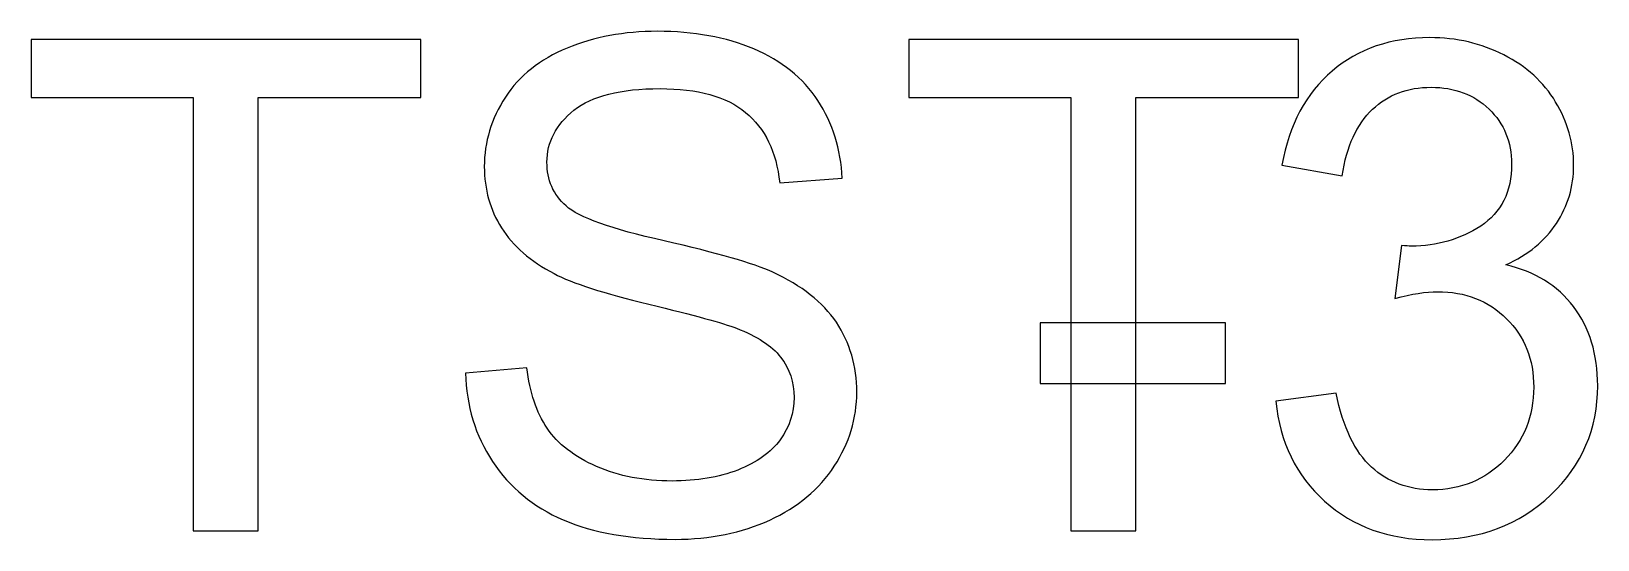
# Model space of a CAD drawing. Header units: centimetres. Extents: x -10.6 to 11.8, y -10.5 to 10.6.
# Drawn here: x -8.371 to -7.485, y 5.338 to 5.626 of the extents above; entities that cross this region are included whole.
import ezdxf

# ---------------------------------------------------------------- set-up
doc = ezdxf.new("R2010")
doc.units = ezdxf.units.CM
doc.header["$MEASUREMENT"] = 0
doc.layers.add('Livello 1', color=7, linetype='Continuous')

msp = doc.modelspace()

# ---------------------------------------------------------------- linework, layer by layer
at = {"layer": 'Livello 1', "color": 7}
for points, knots in [([(-8.27907, 5.343), (-8.27907, 5.343), (-8.27907, 5.588), (-8.27907, 5.588), (-8.27907, 5.588), (-8.27907, 5.588), (-8.37059, 5.588), (-8.37059, 5.588), (-8.37059, 5.588), (-8.37059, 5.588), (-8.37059, 5.62079), (-8.37059, 5.62079), (-8.37059, 5.62079), (-8.37059, 5.62079), (-8.15043, 5.62079), (-8.15043, 5.62079), (-8.15043, 5.62079), (-8.15043, 5.62079), (-8.15043, 5.588), (-8.15043, 5.588), (-8.15043, 5.588), (-8.15043, 5.588), (-8.24234, 5.588), (-8.24234, 5.588), (-8.24234, 5.588), (-8.24234, 5.588), (-8.24234, 5.343), (-8.24234, 5.343), (-8.24234, 5.343), (-8.24234, 5.343), (-8.27907, 5.343), (-8.27907, 5.343)], [0, 0, 0, 0, 0.125, 0.125, 0.125, 0.125, 0.25, 0.25, 0.25, 0.25, 0.375, 0.375, 0.375, 0.375, 0.5, 0.5, 0.5, 0.5, 0.625, 0.625, 0.625, 0.625, 0.75, 0.75, 0.75, 0.75, 0.875, 0.875, 0.875, 0.875, 1, 1, 1, 1]), ([(-8.12521, 5.43225), (-8.12521, 5.43225), (-8.09054, 5.43529), (-8.09054, 5.43529), (-8.09054, 5.43529), (-8.08892, 5.42139), (-8.08511, 5.41001), (-8.07909, 5.40108), (-8.07909, 5.40108), (-8.07308, 5.39215), (-8.06376, 5.38498), (-8.05115, 5.37948), (-8.05115, 5.37948), (-8.03854, 5.37398), (-8.02431, 5.37126), (-8.00853, 5.37126), (-8.00853, 5.37126), (-7.9945, 5.37126), (-7.98214, 5.37333), (-7.97141, 5.37747), (-7.97141, 5.37747), (-7.96067, 5.38168), (-7.95265, 5.38737), (-7.94741, 5.39461), (-7.94741, 5.39461), (-7.94217, 5.40192), (-7.93952, 5.40981), (-7.93952, 5.41841), (-7.93952, 5.41841), (-7.93952, 5.42714), (-7.94204, 5.43471), (-7.94715, 5.44124), (-7.94715, 5.44124), (-7.9522, 5.44778), (-7.96054, 5.45321), (-7.97212, 5.45761), (-7.97212, 5.45761), (-7.97962, 5.46052), (-7.99605, 5.46504), (-8.0216, 5.47119), (-8.0216, 5.47119), (-8.04708, 5.47733), (-8.06499, 5.48309), (-8.07521, 5.48852), (-8.07521, 5.48852), (-8.08847, 5.49544), (-8.09837, 5.50411), (-8.1049, 5.51439), (-8.1049, 5.51439), (-8.11137, 5.52468), (-8.1146, 5.53619), (-8.1146, 5.549), (-8.1146, 5.549), (-8.1146, 5.56297), (-8.11066, 5.57609), (-8.1027, 5.58825), (-8.1027, 5.58825), (-8.09474, 5.60048), (-8.0831, 5.60973), (-8.06784, 5.61606), (-8.06784, 5.61606), (-8.05251, 5.62234), (-8.03557, 5.62551), (-8.01687, 5.62551), (-8.01687, 5.62551), (-7.99624, 5.62551), (-7.97813, 5.62221), (-7.96235, 5.61555), (-7.96235, 5.61555), (-7.94664, 5.60895), (-7.93454, 5.59918), (-7.92607, 5.58631), (-7.92607, 5.58631), (-7.91766, 5.57344), (-7.91307, 5.55883), (-7.91242, 5.54253), (-7.91242, 5.54253), (-7.91242, 5.54253), (-7.94767, 5.53988), (-7.94767, 5.53988), (-7.94767, 5.53988), (-7.94961, 5.5574), (-7.95601, 5.57073), (-7.96694, 5.57965), (-7.96694, 5.57965), (-7.97787, 5.58864), (-7.99398, 5.5931), (-8.01532, 5.5931), (-8.01532, 5.5931), (-8.03757, 5.5931), (-8.05374, 5.58903), (-8.06396, 5.58088), (-8.06396, 5.58088), (-8.07411, 5.57273), (-8.07922, 5.5629), (-8.07922, 5.55145), (-8.07922, 5.55145), (-8.07922, 5.54143), (-8.0756, 5.53321), (-8.06842, 5.52681), (-8.06842, 5.52681), (-8.06131, 5.52034), (-8.04287, 5.51375), (-8.01299, 5.50702), (-8.01299, 5.50702), (-7.98311, 5.50023), (-7.96261, 5.49434), (-7.95149, 5.4893), (-7.95149, 5.4893), (-7.93532, 5.4818), (-7.92335, 5.47235), (-7.91565, 5.46097), (-7.91565, 5.46097), (-7.90796, 5.44952), (-7.90414, 5.43633), (-7.90414, 5.42145), (-7.90414, 5.42145), (-7.90414, 5.40664), (-7.90835, 5.39274), (-7.91682, 5.37967), (-7.91682, 5.37967), (-7.92529, 5.36661), (-7.93745, 5.35645), (-7.9533, 5.34914), (-7.9533, 5.34914), (-7.96914, 5.3419), (-7.98699, 5.33828), (-8.00678, 5.33828), (-8.00678, 5.33828), (-8.03194, 5.33828), (-8.05303, 5.3419), (-8.06997, 5.34927), (-8.06997, 5.34927), (-8.08698, 5.35658), (-8.10031, 5.36758), (-8.11001, 5.38232), (-8.11001, 5.38232), (-8.11965, 5.39701), (-8.12475, 5.41369), (-8.12521, 5.43225)], [0, 0, 0, 0, 0.028571, 0.028571, 0.028571, 0.028571, 0.057143, 0.057143, 0.057143, 0.057143, 0.085714, 0.085714, 0.085714, 0.085714, 0.114286, 0.114286, 0.114286, 0.114286, 0.142857, 0.142857, 0.142857, 0.142857, 0.171429, 0.171429, 0.171429, 0.171429, 0.2, 0.2, 0.2, 0.2, 0.228571, 0.228571, 0.228571, 0.228571, 0.257143, 0.257143, 0.257143, 0.257143, 0.285714, 0.285714, 0.285714, 0.285714, 0.314286, 0.314286, 0.314286, 0.314286, 0.342857, 0.342857, 0.342857, 0.342857, 0.371429, 0.371429, 0.371429, 0.371429, 0.4, 0.4, 0.4, 0.4, 0.428571, 0.428571, 0.428571, 0.428571, 0.457143, 0.457143, 0.457143, 0.457143, 0.485714, 0.485714, 0.485714, 0.485714, 0.514286, 0.514286, 0.514286, 0.514286, 0.542857, 0.542857, 0.542857, 0.542857, 0.571429, 0.571429, 0.571429, 0.571429, 0.6, 0.6, 0.6, 0.6, 0.628571, 0.628571, 0.628571, 0.628571, 0.657143, 0.657143, 0.657143, 0.657143, 0.685714, 0.685714, 0.685714, 0.685714, 0.714286, 0.714286, 0.714286, 0.714286, 0.742857, 0.742857, 0.742857, 0.742857, 0.771429, 0.771429, 0.771429, 0.771429, 0.8, 0.8, 0.8, 0.8, 0.828571, 0.828571, 0.828571, 0.828571, 0.857143, 0.857143, 0.857143, 0.857143, 0.885714, 0.885714, 0.885714, 0.885714, 0.914286, 0.914286, 0.914286, 0.914286, 0.942857, 0.942857, 0.942857, 0.942857, 0.971429, 0.971429, 0.971429, 0.971429, 1, 1, 1, 1]), ([(-7.78319, 5.343), (-7.78319, 5.343), (-7.78319, 5.588), (-7.78319, 5.588), (-7.78319, 5.588), (-7.78319, 5.588), (-7.87471, 5.588), (-7.87471, 5.588), (-7.87471, 5.588), (-7.87471, 5.588), (-7.87471, 5.62079), (-7.87471, 5.62079), (-7.87471, 5.62079), (-7.87471, 5.62079), (-7.65455, 5.62079), (-7.65455, 5.62079), (-7.65455, 5.62079), (-7.65455, 5.62079), (-7.65455, 5.588), (-7.65455, 5.588), (-7.65455, 5.588), (-7.65455, 5.588), (-7.74646, 5.588), (-7.74646, 5.588), (-7.74646, 5.588), (-7.74646, 5.588), (-7.74646, 5.343), (-7.74646, 5.343), (-7.74646, 5.343), (-7.74646, 5.343), (-7.78319, 5.343), (-7.78319, 5.343)], [0, 0, 0, 0, 0.125, 0.125, 0.125, 0.125, 0.25, 0.25, 0.25, 0.25, 0.375, 0.375, 0.375, 0.375, 0.5, 0.5, 0.5, 0.5, 0.625, 0.625, 0.625, 0.625, 0.75, 0.75, 0.75, 0.75, 0.875, 0.875, 0.875, 0.875, 1, 1, 1, 1]), ([(-7.66732, 5.41634), (-7.66732, 5.41634), (-7.63324, 5.42087), (-7.63324, 5.42087), (-7.63324, 5.42087), (-7.62929, 5.40153), (-7.62263, 5.38763), (-7.61325, 5.37909), (-7.61325, 5.37909), (-7.60381, 5.37055), (-7.59236, 5.36628), (-7.57884, 5.36628), (-7.57884, 5.36628), (-7.5628, 5.36628), (-7.54922, 5.37185), (-7.53816, 5.38297), (-7.53816, 5.38297), (-7.52717, 5.39409), (-7.5216, 5.40787), (-7.5216, 5.4243), (-7.5216, 5.4243), (-7.5216, 5.43995), (-7.52671, 5.45289), (-7.53693, 5.46304), (-7.53693, 5.46304), (-7.54722, 5.47319), (-7.56022, 5.4783), (-7.576, 5.4783), (-7.576, 5.4783), (-7.58247, 5.4783), (-7.59049, 5.47701), (-7.60006, 5.47449), (-7.60006, 5.47449), (-7.60006, 5.47449), (-7.59624, 5.50443), (-7.59624, 5.50443), (-7.59624, 5.50443), (-7.59398, 5.50417), (-7.59217, 5.50404), (-7.59074, 5.50404), (-7.59074, 5.50404), (-7.57626, 5.50404), (-7.56319, 5.50786), (-7.55155, 5.51543), (-7.55155, 5.51543), (-7.53991, 5.523), (-7.53409, 5.5347), (-7.53409, 5.55048), (-7.53409, 5.55048), (-7.53409, 5.56297), (-7.53836, 5.57338), (-7.54683, 5.58153), (-7.54683, 5.58153), (-7.5553, 5.58974), (-7.56623, 5.59388), (-7.57962, 5.59388), (-7.57962, 5.59388), (-7.59288, 5.59388), (-7.60394, 5.58968), (-7.61273, 5.5814), (-7.61273, 5.5814), (-7.6216, 5.57305), (-7.62729, 5.56051), (-7.62981, 5.54382), (-7.62981, 5.54382), (-7.62981, 5.54382), (-7.66389, 5.5499), (-7.66389, 5.5499), (-7.66389, 5.5499), (-7.65975, 5.5728), (-7.65025, 5.59052), (-7.6355, 5.60306), (-7.6355, 5.60306), (-7.62069, 5.61561), (-7.60232, 5.62195), (-7.58033, 5.62195), (-7.58033, 5.62195), (-7.5652, 5.62195), (-7.55123, 5.61865), (-7.53849, 5.61218), (-7.53849, 5.61218), (-7.52574, 5.60565), (-7.51598, 5.59679), (-7.50919, 5.58554), (-7.50919, 5.58554), (-7.50246, 5.57428), (-7.49903, 5.56238), (-7.49903, 5.54971), (-7.49903, 5.54971), (-7.49903, 5.53774), (-7.50227, 5.52681), (-7.50873, 5.51692), (-7.50873, 5.51692), (-7.5152, 5.50708), (-7.52471, 5.49926), (-7.53732, 5.49344), (-7.53732, 5.49344), (-7.52089, 5.48969), (-7.50815, 5.4818), (-7.49903, 5.46983), (-7.49903, 5.46983), (-7.48998, 5.45793), (-7.48545, 5.44299), (-7.48545, 5.42507), (-7.48545, 5.42507), (-7.48545, 5.40082), (-7.49425, 5.38025), (-7.51197, 5.36337), (-7.51197, 5.36337), (-7.52962, 5.34649), (-7.552, 5.33808), (-7.57904, 5.33808), (-7.57904, 5.33808), (-7.60342, 5.33808), (-7.62366, 5.34533), (-7.63977, 5.35988), (-7.63977, 5.35988), (-7.65587, 5.37437), (-7.66506, 5.39319), (-7.66732, 5.41634)], [0, 0, 0, 0, 0.033333, 0.033333, 0.033333, 0.033333, 0.066667, 0.066667, 0.066667, 0.066667, 0.1, 0.1, 0.1, 0.1, 0.133333, 0.133333, 0.133333, 0.133333, 0.166667, 0.166667, 0.166667, 0.166667, 0.2, 0.2, 0.2, 0.2, 0.233333, 0.233333, 0.233333, 0.233333, 0.266667, 0.266667, 0.266667, 0.266667, 0.3, 0.3, 0.3, 0.3, 0.333333, 0.333333, 0.333333, 0.333333, 0.366667, 0.366667, 0.366667, 0.366667, 0.4, 0.4, 0.4, 0.4, 0.433333, 0.433333, 0.433333, 0.433333, 0.466667, 0.466667, 0.466667, 0.466667, 0.5, 0.5, 0.5, 0.5, 0.533333, 0.533333, 0.533333, 0.533333, 0.566667, 0.566667, 0.566667, 0.566667, 0.6, 0.6, 0.6, 0.6, 0.633333, 0.633333, 0.633333, 0.633333, 0.666667, 0.666667, 0.666667, 0.666667, 0.7, 0.7, 0.7, 0.7, 0.733333, 0.733333, 0.733333, 0.733333, 0.766667, 0.766667, 0.766667, 0.766667, 0.8, 0.8, 0.8, 0.8, 0.833333, 0.833333, 0.833333, 0.833333, 0.866667, 0.866667, 0.866667, 0.866667, 0.9, 0.9, 0.9, 0.9, 0.933333, 0.933333, 0.933333, 0.933333, 0.966667, 0.966667, 0.966667, 0.966667, 1, 1, 1, 1]), ([(-7.80055, 5.42637), (-7.80055, 5.42637), (-7.80055, 5.46065), (-7.80055, 5.46065), (-7.80055, 5.46065), (-7.80055, 5.46065), (-7.69571, 5.46065), (-7.69571, 5.46065), (-7.69571, 5.46065), (-7.69571, 5.46065), (-7.69571, 5.42637), (-7.69571, 5.42637), (-7.69571, 5.42637), (-7.69571, 5.42637), (-7.80055, 5.42637), (-7.80055, 5.42637)], [0, 0, 0, 0, 0.25, 0.25, 0.25, 0.25, 0.5, 0.5, 0.5, 0.5, 0.75, 0.75, 0.75, 0.75, 1, 1, 1, 1])]:
    msp.add_open_spline(points, degree=3, knots=knots, dxfattribs=at)
at = {"layer": 'Livello 1', "color": 250, "lineweight": 9}
for points, knots in [([(-8.27907, 5.343), (-8.27907, 5.343), (-8.27907, 5.588), (-8.27907, 5.588), (-8.27907, 5.588), (-8.27907, 5.588), (-8.37059, 5.588), (-8.37059, 5.588), (-8.37059, 5.588), (-8.37059, 5.588), (-8.37059, 5.62079), (-8.37059, 5.62079), (-8.37059, 5.62079), (-8.37059, 5.62079), (-8.15043, 5.62079), (-8.15043, 5.62079), (-8.15043, 5.62079), (-8.15043, 5.62079), (-8.15043, 5.588), (-8.15043, 5.588), (-8.15043, 5.588), (-8.15043, 5.588), (-8.24234, 5.588), (-8.24234, 5.588), (-8.24234, 5.588), (-8.24234, 5.588), (-8.24234, 5.343), (-8.24234, 5.343), (-8.24234, 5.343), (-8.24234, 5.343), (-8.27907, 5.343), (-8.27907, 5.343)], [0, 0, 0, 0, 0.125, 0.125, 0.125, 0.125, 0.25, 0.25, 0.25, 0.25, 0.375, 0.375, 0.375, 0.375, 0.5, 0.5, 0.5, 0.5, 0.625, 0.625, 0.625, 0.625, 0.75, 0.75, 0.75, 0.75, 0.875, 0.875, 0.875, 0.875, 1, 1, 1, 1]), ([(-8.27907, 5.343), (-8.27907, 5.343), (-8.27907, 5.588), (-8.27907, 5.588), (-8.27907, 5.588), (-8.27907, 5.588), (-8.37059, 5.588), (-8.37059, 5.588), (-8.37059, 5.588), (-8.37059, 5.588), (-8.37059, 5.62079), (-8.37059, 5.62079), (-8.37059, 5.62079), (-8.37059, 5.62079), (-8.15043, 5.62079), (-8.15043, 5.62079), (-8.15043, 5.62079), (-8.15043, 5.62079), (-8.15043, 5.588), (-8.15043, 5.588), (-8.15043, 5.588), (-8.15043, 5.588), (-8.24234, 5.588), (-8.24234, 5.588), (-8.24234, 5.588), (-8.24234, 5.588), (-8.24234, 5.343), (-8.24234, 5.343), (-8.24234, 5.343), (-8.24234, 5.343), (-8.27907, 5.343), (-8.27907, 5.343)], [0, 0, 0, 0, 0.125, 0.125, 0.125, 0.125, 0.25, 0.25, 0.25, 0.25, 0.375, 0.375, 0.375, 0.375, 0.5, 0.5, 0.5, 0.5, 0.625, 0.625, 0.625, 0.625, 0.75, 0.75, 0.75, 0.75, 0.875, 0.875, 0.875, 0.875, 1, 1, 1, 1]), ([(-8.12521, 5.43225), (-8.12521, 5.43225), (-8.09054, 5.43529), (-8.09054, 5.43529), (-8.09054, 5.43529), (-8.08892, 5.42139), (-8.08511, 5.41001), (-8.07909, 5.40108), (-8.07909, 5.40108), (-8.07308, 5.39215), (-8.06376, 5.38498), (-8.05115, 5.37948), (-8.05115, 5.37948), (-8.03854, 5.37398), (-8.02431, 5.37126), (-8.00853, 5.37126), (-8.00853, 5.37126), (-7.9945, 5.37126), (-7.98214, 5.37333), (-7.97141, 5.37747), (-7.97141, 5.37747), (-7.96067, 5.38168), (-7.95265, 5.38737), (-7.94741, 5.39461), (-7.94741, 5.39461), (-7.94217, 5.40192), (-7.93952, 5.40981), (-7.93952, 5.41841), (-7.93952, 5.41841), (-7.93952, 5.42714), (-7.94204, 5.43471), (-7.94715, 5.44124), (-7.94715, 5.44124), (-7.9522, 5.44778), (-7.96054, 5.45321), (-7.97212, 5.45761), (-7.97212, 5.45761), (-7.97962, 5.46052), (-7.99605, 5.46504), (-8.0216, 5.47119), (-8.0216, 5.47119), (-8.04708, 5.47733), (-8.06499, 5.48309), (-8.07521, 5.48852), (-8.07521, 5.48852), (-8.08847, 5.49544), (-8.09837, 5.50411), (-8.1049, 5.51439), (-8.1049, 5.51439), (-8.11137, 5.52468), (-8.1146, 5.53619), (-8.1146, 5.549), (-8.1146, 5.549), (-8.1146, 5.56297), (-8.11066, 5.57609), (-8.1027, 5.58825), (-8.1027, 5.58825), (-8.09474, 5.60048), (-8.0831, 5.60973), (-8.06784, 5.61606), (-8.06784, 5.61606), (-8.05251, 5.62234), (-8.03557, 5.62551), (-8.01687, 5.62551), (-8.01687, 5.62551), (-7.99624, 5.62551), (-7.97813, 5.62221), (-7.96235, 5.61555), (-7.96235, 5.61555), (-7.94664, 5.60895), (-7.93454, 5.59918), (-7.92607, 5.58631), (-7.92607, 5.58631), (-7.91766, 5.57344), (-7.91307, 5.55883), (-7.91242, 5.54253), (-7.91242, 5.54253), (-7.91242, 5.54253), (-7.94767, 5.53988), (-7.94767, 5.53988), (-7.94767, 5.53988), (-7.94961, 5.5574), (-7.95601, 5.57073), (-7.96694, 5.57965), (-7.96694, 5.57965), (-7.97787, 5.58864), (-7.99398, 5.5931), (-8.01532, 5.5931), (-8.01532, 5.5931), (-8.03757, 5.5931), (-8.05374, 5.58903), (-8.06396, 5.58088), (-8.06396, 5.58088), (-8.07411, 5.57273), (-8.07922, 5.5629), (-8.07922, 5.55145), (-8.07922, 5.55145), (-8.07922, 5.54143), (-8.0756, 5.53321), (-8.06842, 5.52681), (-8.06842, 5.52681), (-8.06131, 5.52034), (-8.04287, 5.51375), (-8.01299, 5.50702), (-8.01299, 5.50702), (-7.98311, 5.50023), (-7.96261, 5.49434), (-7.95149, 5.4893), (-7.95149, 5.4893), (-7.93532, 5.4818), (-7.92335, 5.47235), (-7.91565, 5.46097), (-7.91565, 5.46097), (-7.90796, 5.44952), (-7.90414, 5.43633), (-7.90414, 5.42145), (-7.90414, 5.42145), (-7.90414, 5.40664), (-7.90835, 5.39274), (-7.91682, 5.37967), (-7.91682, 5.37967), (-7.92529, 5.36661), (-7.93745, 5.35645), (-7.9533, 5.34914), (-7.9533, 5.34914), (-7.96914, 5.3419), (-7.98699, 5.33828), (-8.00678, 5.33828), (-8.00678, 5.33828), (-8.03194, 5.33828), (-8.05303, 5.3419), (-8.06997, 5.34927), (-8.06997, 5.34927), (-8.08698, 5.35658), (-8.10031, 5.36758), (-8.11001, 5.38232), (-8.11001, 5.38232), (-8.11965, 5.39701), (-8.12475, 5.41369), (-8.12521, 5.43225)], [0, 0, 0, 0, 0.028571, 0.028571, 0.028571, 0.028571, 0.057143, 0.057143, 0.057143, 0.057143, 0.085714, 0.085714, 0.085714, 0.085714, 0.114286, 0.114286, 0.114286, 0.114286, 0.142857, 0.142857, 0.142857, 0.142857, 0.171429, 0.171429, 0.171429, 0.171429, 0.2, 0.2, 0.2, 0.2, 0.228571, 0.228571, 0.228571, 0.228571, 0.257143, 0.257143, 0.257143, 0.257143, 0.285714, 0.285714, 0.285714, 0.285714, 0.314286, 0.314286, 0.314286, 0.314286, 0.342857, 0.342857, 0.342857, 0.342857, 0.371429, 0.371429, 0.371429, 0.371429, 0.4, 0.4, 0.4, 0.4, 0.428571, 0.428571, 0.428571, 0.428571, 0.457143, 0.457143, 0.457143, 0.457143, 0.485714, 0.485714, 0.485714, 0.485714, 0.514286, 0.514286, 0.514286, 0.514286, 0.542857, 0.542857, 0.542857, 0.542857, 0.571429, 0.571429, 0.571429, 0.571429, 0.6, 0.6, 0.6, 0.6, 0.628571, 0.628571, 0.628571, 0.628571, 0.657143, 0.657143, 0.657143, 0.657143, 0.685714, 0.685714, 0.685714, 0.685714, 0.714286, 0.714286, 0.714286, 0.714286, 0.742857, 0.742857, 0.742857, 0.742857, 0.771429, 0.771429, 0.771429, 0.771429, 0.8, 0.8, 0.8, 0.8, 0.828571, 0.828571, 0.828571, 0.828571, 0.857143, 0.857143, 0.857143, 0.857143, 0.885714, 0.885714, 0.885714, 0.885714, 0.914286, 0.914286, 0.914286, 0.914286, 0.942857, 0.942857, 0.942857, 0.942857, 0.971429, 0.971429, 0.971429, 0.971429, 1, 1, 1, 1]), ([(-8.12521, 5.43225), (-8.12521, 5.43225), (-8.09054, 5.43529), (-8.09054, 5.43529), (-8.09054, 5.43529), (-8.08892, 5.42139), (-8.08511, 5.41001), (-8.07909, 5.40108), (-8.07909, 5.40108), (-8.07308, 5.39215), (-8.06376, 5.38498), (-8.05115, 5.37948), (-8.05115, 5.37948), (-8.03854, 5.37398), (-8.02431, 5.37126), (-8.00853, 5.37126), (-8.00853, 5.37126), (-7.9945, 5.37126), (-7.98214, 5.37333), (-7.97141, 5.37747), (-7.97141, 5.37747), (-7.96067, 5.38168), (-7.95265, 5.38737), (-7.94741, 5.39461), (-7.94741, 5.39461), (-7.94217, 5.40192), (-7.93952, 5.40981), (-7.93952, 5.41841), (-7.93952, 5.41841), (-7.93952, 5.42714), (-7.94204, 5.43471), (-7.94715, 5.44124), (-7.94715, 5.44124), (-7.9522, 5.44778), (-7.96054, 5.45321), (-7.97212, 5.45761), (-7.97212, 5.45761), (-7.97962, 5.46052), (-7.99605, 5.46504), (-8.0216, 5.47119), (-8.0216, 5.47119), (-8.04708, 5.47733), (-8.06499, 5.48309), (-8.07521, 5.48852), (-8.07521, 5.48852), (-8.08847, 5.49544), (-8.09837, 5.50411), (-8.1049, 5.51439), (-8.1049, 5.51439), (-8.11137, 5.52468), (-8.1146, 5.53619), (-8.1146, 5.549), (-8.1146, 5.549), (-8.1146, 5.56297), (-8.11066, 5.57609), (-8.1027, 5.58825), (-8.1027, 5.58825), (-8.09474, 5.60048), (-8.0831, 5.60973), (-8.06784, 5.61606), (-8.06784, 5.61606), (-8.05251, 5.62234), (-8.03557, 5.62551), (-8.01687, 5.62551), (-8.01687, 5.62551), (-7.99624, 5.62551), (-7.97813, 5.62221), (-7.96235, 5.61555), (-7.96235, 5.61555), (-7.94664, 5.60895), (-7.93454, 5.59918), (-7.92607, 5.58631), (-7.92607, 5.58631), (-7.91766, 5.57344), (-7.91307, 5.55883), (-7.91242, 5.54253), (-7.91242, 5.54253), (-7.91242, 5.54253), (-7.94767, 5.53988), (-7.94767, 5.53988), (-7.94767, 5.53988), (-7.94961, 5.5574), (-7.95601, 5.57073), (-7.96694, 5.57965), (-7.96694, 5.57965), (-7.97787, 5.58864), (-7.99398, 5.5931), (-8.01532, 5.5931), (-8.01532, 5.5931), (-8.03757, 5.5931), (-8.05374, 5.58903), (-8.06396, 5.58088), (-8.06396, 5.58088), (-8.07411, 5.57273), (-8.07922, 5.5629), (-8.07922, 5.55145), (-8.07922, 5.55145), (-8.07922, 5.54143), (-8.0756, 5.53321), (-8.06842, 5.52681), (-8.06842, 5.52681), (-8.06131, 5.52034), (-8.04287, 5.51375), (-8.01299, 5.50702), (-8.01299, 5.50702), (-7.98311, 5.50023), (-7.96261, 5.49434), (-7.95149, 5.4893), (-7.95149, 5.4893), (-7.93532, 5.4818), (-7.92335, 5.47235), (-7.91565, 5.46097), (-7.91565, 5.46097), (-7.90796, 5.44952), (-7.90414, 5.43633), (-7.90414, 5.42145), (-7.90414, 5.42145), (-7.90414, 5.40664), (-7.90835, 5.39274), (-7.91682, 5.37967), (-7.91682, 5.37967), (-7.92529, 5.36661), (-7.93745, 5.35645), (-7.9533, 5.34914), (-7.9533, 5.34914), (-7.96914, 5.3419), (-7.98699, 5.33828), (-8.00678, 5.33828), (-8.00678, 5.33828), (-8.03194, 5.33828), (-8.05303, 5.3419), (-8.06997, 5.34927), (-8.06997, 5.34927), (-8.08698, 5.35658), (-8.10031, 5.36758), (-8.11001, 5.38232), (-8.11001, 5.38232), (-8.11965, 5.39701), (-8.12475, 5.41369), (-8.12521, 5.43225)], [0, 0, 0, 0, 0.028571, 0.028571, 0.028571, 0.028571, 0.057143, 0.057143, 0.057143, 0.057143, 0.085714, 0.085714, 0.085714, 0.085714, 0.114286, 0.114286, 0.114286, 0.114286, 0.142857, 0.142857, 0.142857, 0.142857, 0.171429, 0.171429, 0.171429, 0.171429, 0.2, 0.2, 0.2, 0.2, 0.228571, 0.228571, 0.228571, 0.228571, 0.257143, 0.257143, 0.257143, 0.257143, 0.285714, 0.285714, 0.285714, 0.285714, 0.314286, 0.314286, 0.314286, 0.314286, 0.342857, 0.342857, 0.342857, 0.342857, 0.371429, 0.371429, 0.371429, 0.371429, 0.4, 0.4, 0.4, 0.4, 0.428571, 0.428571, 0.428571, 0.428571, 0.457143, 0.457143, 0.457143, 0.457143, 0.485714, 0.485714, 0.485714, 0.485714, 0.514286, 0.514286, 0.514286, 0.514286, 0.542857, 0.542857, 0.542857, 0.542857, 0.571429, 0.571429, 0.571429, 0.571429, 0.6, 0.6, 0.6, 0.6, 0.628571, 0.628571, 0.628571, 0.628571, 0.657143, 0.657143, 0.657143, 0.657143, 0.685714, 0.685714, 0.685714, 0.685714, 0.714286, 0.714286, 0.714286, 0.714286, 0.742857, 0.742857, 0.742857, 0.742857, 0.771429, 0.771429, 0.771429, 0.771429, 0.8, 0.8, 0.8, 0.8, 0.828571, 0.828571, 0.828571, 0.828571, 0.857143, 0.857143, 0.857143, 0.857143, 0.885714, 0.885714, 0.885714, 0.885714, 0.914286, 0.914286, 0.914286, 0.914286, 0.942857, 0.942857, 0.942857, 0.942857, 0.971429, 0.971429, 0.971429, 0.971429, 1, 1, 1, 1]), ([(-7.78319, 5.343), (-7.78319, 5.343), (-7.78319, 5.588), (-7.78319, 5.588), (-7.78319, 5.588), (-7.78319, 5.588), (-7.87471, 5.588), (-7.87471, 5.588), (-7.87471, 5.588), (-7.87471, 5.588), (-7.87471, 5.62079), (-7.87471, 5.62079), (-7.87471, 5.62079), (-7.87471, 5.62079), (-7.65455, 5.62079), (-7.65455, 5.62079), (-7.65455, 5.62079), (-7.65455, 5.62079), (-7.65455, 5.588), (-7.65455, 5.588), (-7.65455, 5.588), (-7.65455, 5.588), (-7.74646, 5.588), (-7.74646, 5.588), (-7.74646, 5.588), (-7.74646, 5.588), (-7.74646, 5.343), (-7.74646, 5.343), (-7.74646, 5.343), (-7.74646, 5.343), (-7.78319, 5.343), (-7.78319, 5.343)], [0, 0, 0, 0, 0.125, 0.125, 0.125, 0.125, 0.25, 0.25, 0.25, 0.25, 0.375, 0.375, 0.375, 0.375, 0.5, 0.5, 0.5, 0.5, 0.625, 0.625, 0.625, 0.625, 0.75, 0.75, 0.75, 0.75, 0.875, 0.875, 0.875, 0.875, 1, 1, 1, 1]), ([(-7.78319, 5.343), (-7.78319, 5.343), (-7.78319, 5.588), (-7.78319, 5.588), (-7.78319, 5.588), (-7.78319, 5.588), (-7.87471, 5.588), (-7.87471, 5.588), (-7.87471, 5.588), (-7.87471, 5.588), (-7.87471, 5.62079), (-7.87471, 5.62079), (-7.87471, 5.62079), (-7.87471, 5.62079), (-7.65455, 5.62079), (-7.65455, 5.62079), (-7.65455, 5.62079), (-7.65455, 5.62079), (-7.65455, 5.588), (-7.65455, 5.588), (-7.65455, 5.588), (-7.65455, 5.588), (-7.74646, 5.588), (-7.74646, 5.588), (-7.74646, 5.588), (-7.74646, 5.588), (-7.74646, 5.343), (-7.74646, 5.343), (-7.74646, 5.343), (-7.74646, 5.343), (-7.78319, 5.343), (-7.78319, 5.343)], [0, 0, 0, 0, 0.125, 0.125, 0.125, 0.125, 0.25, 0.25, 0.25, 0.25, 0.375, 0.375, 0.375, 0.375, 0.5, 0.5, 0.5, 0.5, 0.625, 0.625, 0.625, 0.625, 0.75, 0.75, 0.75, 0.75, 0.875, 0.875, 0.875, 0.875, 1, 1, 1, 1]), ([(-7.66732, 5.41634), (-7.66732, 5.41634), (-7.63324, 5.42087), (-7.63324, 5.42087), (-7.63324, 5.42087), (-7.62929, 5.40153), (-7.62263, 5.38763), (-7.61325, 5.37909), (-7.61325, 5.37909), (-7.60381, 5.37055), (-7.59236, 5.36628), (-7.57884, 5.36628), (-7.57884, 5.36628), (-7.5628, 5.36628), (-7.54922, 5.37185), (-7.53816, 5.38297), (-7.53816, 5.38297), (-7.52717, 5.39409), (-7.5216, 5.40787), (-7.5216, 5.4243), (-7.5216, 5.4243), (-7.5216, 5.43995), (-7.52671, 5.45289), (-7.53693, 5.46304), (-7.53693, 5.46304), (-7.54722, 5.47319), (-7.56022, 5.4783), (-7.576, 5.4783), (-7.576, 5.4783), (-7.58247, 5.4783), (-7.59049, 5.47701), (-7.60006, 5.47449), (-7.60006, 5.47449), (-7.60006, 5.47449), (-7.59624, 5.50443), (-7.59624, 5.50443), (-7.59624, 5.50443), (-7.59398, 5.50417), (-7.59217, 5.50404), (-7.59074, 5.50404), (-7.59074, 5.50404), (-7.57626, 5.50404), (-7.56319, 5.50786), (-7.55155, 5.51543), (-7.55155, 5.51543), (-7.53991, 5.523), (-7.53409, 5.5347), (-7.53409, 5.55048), (-7.53409, 5.55048), (-7.53409, 5.56297), (-7.53836, 5.57338), (-7.54683, 5.58153), (-7.54683, 5.58153), (-7.5553, 5.58974), (-7.56623, 5.59388), (-7.57962, 5.59388), (-7.57962, 5.59388), (-7.59288, 5.59388), (-7.60394, 5.58968), (-7.61273, 5.5814), (-7.61273, 5.5814), (-7.6216, 5.57305), (-7.62729, 5.56051), (-7.62981, 5.54382), (-7.62981, 5.54382), (-7.62981, 5.54382), (-7.66389, 5.5499), (-7.66389, 5.5499), (-7.66389, 5.5499), (-7.65975, 5.5728), (-7.65025, 5.59052), (-7.6355, 5.60306), (-7.6355, 5.60306), (-7.62069, 5.61561), (-7.60232, 5.62195), (-7.58033, 5.62195), (-7.58033, 5.62195), (-7.5652, 5.62195), (-7.55123, 5.61865), (-7.53849, 5.61218), (-7.53849, 5.61218), (-7.52574, 5.60565), (-7.51598, 5.59679), (-7.50919, 5.58554), (-7.50919, 5.58554), (-7.50246, 5.57428), (-7.49903, 5.56238), (-7.49903, 5.54971), (-7.49903, 5.54971), (-7.49903, 5.53774), (-7.50227, 5.52681), (-7.50873, 5.51692), (-7.50873, 5.51692), (-7.5152, 5.50708), (-7.52471, 5.49926), (-7.53732, 5.49344), (-7.53732, 5.49344), (-7.52089, 5.48969), (-7.50815, 5.4818), (-7.49903, 5.46983), (-7.49903, 5.46983), (-7.48998, 5.45793), (-7.48545, 5.44299), (-7.48545, 5.42507), (-7.48545, 5.42507), (-7.48545, 5.40082), (-7.49425, 5.38025), (-7.51197, 5.36337), (-7.51197, 5.36337), (-7.52962, 5.34649), (-7.552, 5.33808), (-7.57904, 5.33808), (-7.57904, 5.33808), (-7.60342, 5.33808), (-7.62366, 5.34533), (-7.63977, 5.35988), (-7.63977, 5.35988), (-7.65587, 5.37437), (-7.66506, 5.39319), (-7.66732, 5.41634)], [0, 0, 0, 0, 0.033333, 0.033333, 0.033333, 0.033333, 0.066667, 0.066667, 0.066667, 0.066667, 0.1, 0.1, 0.1, 0.1, 0.133333, 0.133333, 0.133333, 0.133333, 0.166667, 0.166667, 0.166667, 0.166667, 0.2, 0.2, 0.2, 0.2, 0.233333, 0.233333, 0.233333, 0.233333, 0.266667, 0.266667, 0.266667, 0.266667, 0.3, 0.3, 0.3, 0.3, 0.333333, 0.333333, 0.333333, 0.333333, 0.366667, 0.366667, 0.366667, 0.366667, 0.4, 0.4, 0.4, 0.4, 0.433333, 0.433333, 0.433333, 0.433333, 0.466667, 0.466667, 0.466667, 0.466667, 0.5, 0.5, 0.5, 0.5, 0.533333, 0.533333, 0.533333, 0.533333, 0.566667, 0.566667, 0.566667, 0.566667, 0.6, 0.6, 0.6, 0.6, 0.633333, 0.633333, 0.633333, 0.633333, 0.666667, 0.666667, 0.666667, 0.666667, 0.7, 0.7, 0.7, 0.7, 0.733333, 0.733333, 0.733333, 0.733333, 0.766667, 0.766667, 0.766667, 0.766667, 0.8, 0.8, 0.8, 0.8, 0.833333, 0.833333, 0.833333, 0.833333, 0.866667, 0.866667, 0.866667, 0.866667, 0.9, 0.9, 0.9, 0.9, 0.933333, 0.933333, 0.933333, 0.933333, 0.966667, 0.966667, 0.966667, 0.966667, 1, 1, 1, 1]), ([(-7.66732, 5.41634), (-7.66732, 5.41634), (-7.63324, 5.42087), (-7.63324, 5.42087), (-7.63324, 5.42087), (-7.62929, 5.40153), (-7.62263, 5.38763), (-7.61325, 5.37909), (-7.61325, 5.37909), (-7.60381, 5.37055), (-7.59236, 5.36628), (-7.57884, 5.36628), (-7.57884, 5.36628), (-7.5628, 5.36628), (-7.54922, 5.37185), (-7.53816, 5.38297), (-7.53816, 5.38297), (-7.52717, 5.39409), (-7.5216, 5.40787), (-7.5216, 5.4243), (-7.5216, 5.4243), (-7.5216, 5.43995), (-7.52671, 5.45289), (-7.53693, 5.46304), (-7.53693, 5.46304), (-7.54722, 5.47319), (-7.56022, 5.4783), (-7.576, 5.4783), (-7.576, 5.4783), (-7.58247, 5.4783), (-7.59049, 5.47701), (-7.60006, 5.47449), (-7.60006, 5.47449), (-7.60006, 5.47449), (-7.59624, 5.50443), (-7.59624, 5.50443), (-7.59624, 5.50443), (-7.59398, 5.50417), (-7.59217, 5.50404), (-7.59074, 5.50404), (-7.59074, 5.50404), (-7.57626, 5.50404), (-7.56319, 5.50786), (-7.55155, 5.51543), (-7.55155, 5.51543), (-7.53991, 5.523), (-7.53409, 5.5347), (-7.53409, 5.55048), (-7.53409, 5.55048), (-7.53409, 5.56297), (-7.53836, 5.57338), (-7.54683, 5.58153), (-7.54683, 5.58153), (-7.5553, 5.58974), (-7.56623, 5.59388), (-7.57962, 5.59388), (-7.57962, 5.59388), (-7.59288, 5.59388), (-7.60394, 5.58968), (-7.61273, 5.5814), (-7.61273, 5.5814), (-7.6216, 5.57305), (-7.62729, 5.56051), (-7.62981, 5.54382), (-7.62981, 5.54382), (-7.62981, 5.54382), (-7.66389, 5.5499), (-7.66389, 5.5499), (-7.66389, 5.5499), (-7.65975, 5.5728), (-7.65025, 5.59052), (-7.6355, 5.60306), (-7.6355, 5.60306), (-7.62069, 5.61561), (-7.60232, 5.62195), (-7.58033, 5.62195), (-7.58033, 5.62195), (-7.5652, 5.62195), (-7.55123, 5.61865), (-7.53849, 5.61218), (-7.53849, 5.61218), (-7.52574, 5.60565), (-7.51598, 5.59679), (-7.50919, 5.58554), (-7.50919, 5.58554), (-7.50246, 5.57428), (-7.49903, 5.56238), (-7.49903, 5.54971), (-7.49903, 5.54971), (-7.49903, 5.53774), (-7.50227, 5.52681), (-7.50873, 5.51692), (-7.50873, 5.51692), (-7.5152, 5.50708), (-7.52471, 5.49926), (-7.53732, 5.49344), (-7.53732, 5.49344), (-7.52089, 5.48969), (-7.50815, 5.4818), (-7.49903, 5.46983), (-7.49903, 5.46983), (-7.48998, 5.45793), (-7.48545, 5.44299), (-7.48545, 5.42507), (-7.48545, 5.42507), (-7.48545, 5.40082), (-7.49425, 5.38025), (-7.51197, 5.36337), (-7.51197, 5.36337), (-7.52962, 5.34649), (-7.552, 5.33808), (-7.57904, 5.33808), (-7.57904, 5.33808), (-7.60342, 5.33808), (-7.62366, 5.34533), (-7.63977, 5.35988), (-7.63977, 5.35988), (-7.65587, 5.37437), (-7.66506, 5.39319), (-7.66732, 5.41634)], [0, 0, 0, 0, 0.033333, 0.033333, 0.033333, 0.033333, 0.066667, 0.066667, 0.066667, 0.066667, 0.1, 0.1, 0.1, 0.1, 0.133333, 0.133333, 0.133333, 0.133333, 0.166667, 0.166667, 0.166667, 0.166667, 0.2, 0.2, 0.2, 0.2, 0.233333, 0.233333, 0.233333, 0.233333, 0.266667, 0.266667, 0.266667, 0.266667, 0.3, 0.3, 0.3, 0.3, 0.333333, 0.333333, 0.333333, 0.333333, 0.366667, 0.366667, 0.366667, 0.366667, 0.4, 0.4, 0.4, 0.4, 0.433333, 0.433333, 0.433333, 0.433333, 0.466667, 0.466667, 0.466667, 0.466667, 0.5, 0.5, 0.5, 0.5, 0.533333, 0.533333, 0.533333, 0.533333, 0.566667, 0.566667, 0.566667, 0.566667, 0.6, 0.6, 0.6, 0.6, 0.633333, 0.633333, 0.633333, 0.633333, 0.666667, 0.666667, 0.666667, 0.666667, 0.7, 0.7, 0.7, 0.7, 0.733333, 0.733333, 0.733333, 0.733333, 0.766667, 0.766667, 0.766667, 0.766667, 0.8, 0.8, 0.8, 0.8, 0.833333, 0.833333, 0.833333, 0.833333, 0.866667, 0.866667, 0.866667, 0.866667, 0.9, 0.9, 0.9, 0.9, 0.933333, 0.933333, 0.933333, 0.933333, 0.966667, 0.966667, 0.966667, 0.966667, 1, 1, 1, 1]), ([(-7.80055, 5.42637), (-7.80055, 5.42637), (-7.80055, 5.46065), (-7.80055, 5.46065), (-7.80055, 5.46065), (-7.80055, 5.46065), (-7.69571, 5.46065), (-7.69571, 5.46065), (-7.69571, 5.46065), (-7.69571, 5.46065), (-7.69571, 5.42637), (-7.69571, 5.42637), (-7.69571, 5.42637), (-7.69571, 5.42637), (-7.80055, 5.42637), (-7.80055, 5.42637)], [0, 0, 0, 0, 0.25, 0.25, 0.25, 0.25, 0.5, 0.5, 0.5, 0.5, 0.75, 0.75, 0.75, 0.75, 1, 1, 1, 1]), ([(-7.80055, 5.42637), (-7.80055, 5.42637), (-7.80055, 5.46065), (-7.80055, 5.46065), (-7.80055, 5.46065), (-7.80055, 5.46065), (-7.69571, 5.46065), (-7.69571, 5.46065), (-7.69571, 5.46065), (-7.69571, 5.46065), (-7.69571, 5.42637), (-7.69571, 5.42637), (-7.69571, 5.42637), (-7.69571, 5.42637), (-7.80055, 5.42637), (-7.80055, 5.42637)], [0, 0, 0, 0, 0.25, 0.25, 0.25, 0.25, 0.5, 0.5, 0.5, 0.5, 0.75, 0.75, 0.75, 0.75, 1, 1, 1, 1])]:
    msp.add_open_spline(points, degree=3, knots=knots, dxfattribs=at)

doc.saveas('drawing.dxf')
